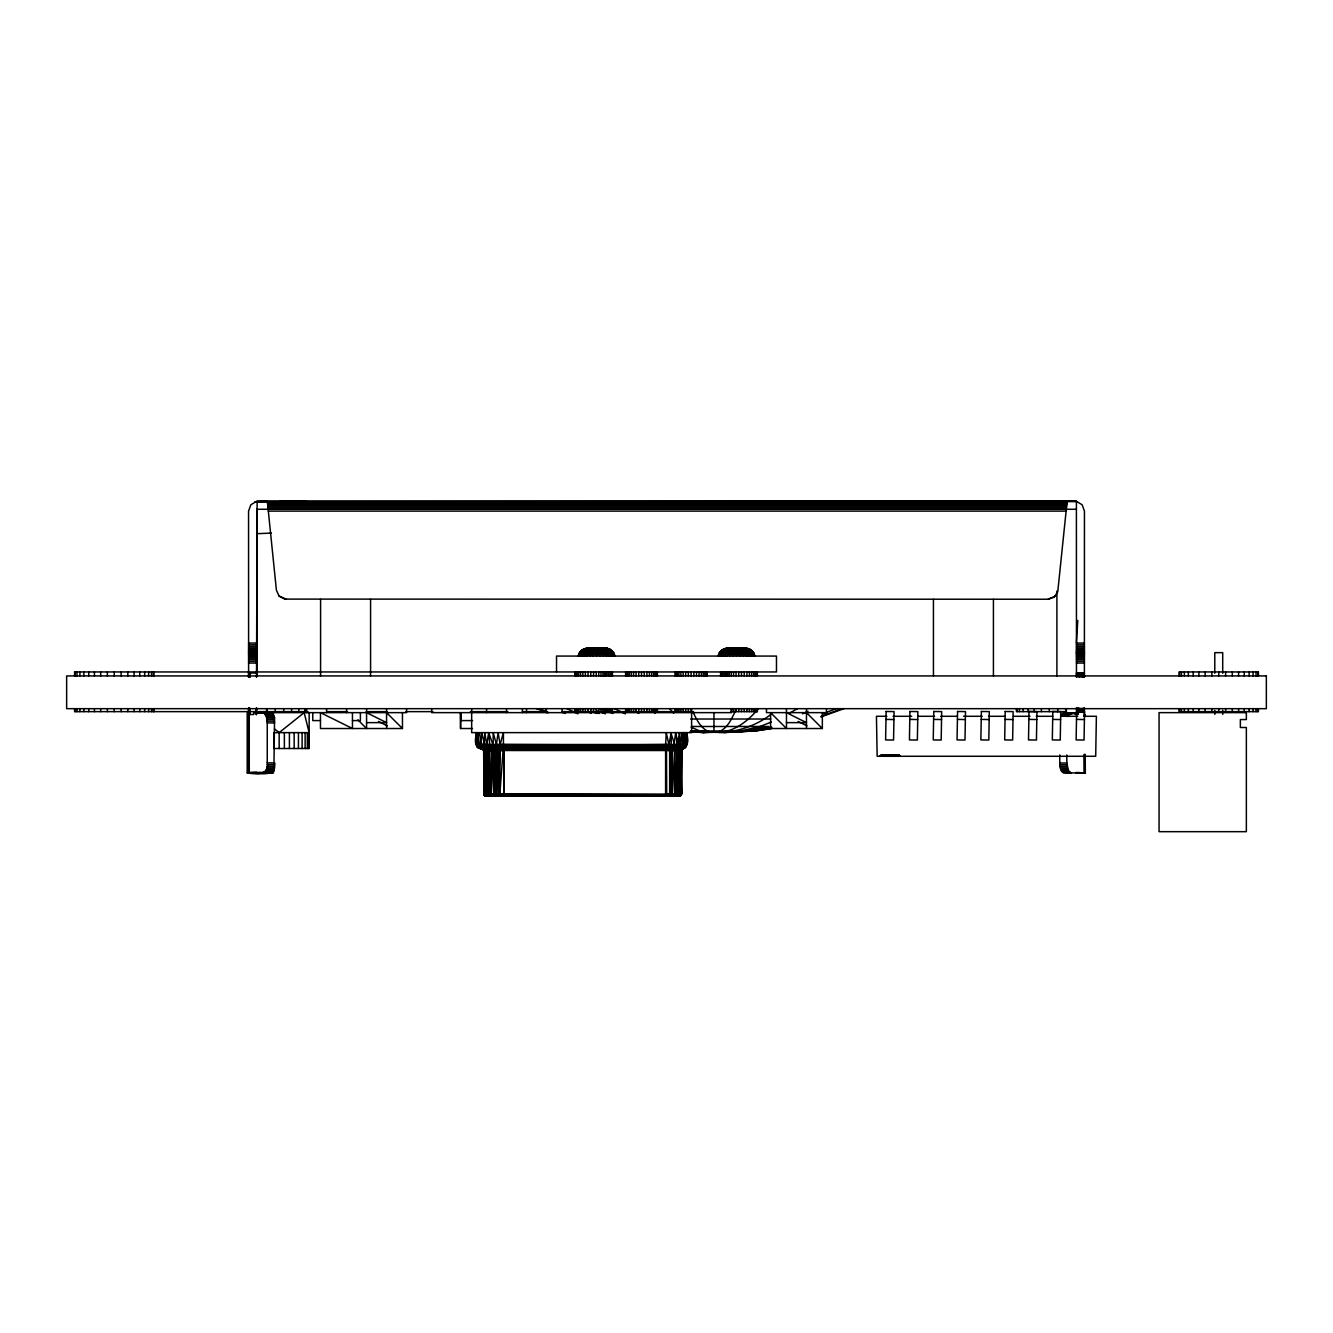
<?xml version="1.0" encoding="UTF-8"?>
<svg xmlns="http://www.w3.org/2000/svg" width="1333" height="1333" viewBox="0 0 1333 1333"><rect width="100%" height="100%" fill="white"/><g stroke="black" fill="none" stroke-linecap="round" stroke-linejoin="round"><path stroke-width="1.5" d="M248.604 708.673L248.555 772.89C258.152 772.823 276.697 778.289 274.565 762.893L267.25 762.893C269.383 775.373 255.853 774.373 247.205 772.89L247.205 712.905L248.604 712.905M685.829 742.598L686.062 732.633L686.478 745.214L681.496 750.512L681.496 794.118L679.497 796.118L485.745 796.118L483.862 794.801L483.762 750.512C482.796 746.697 491.36 748.646 491.61 750.512L493.76 794.118L495.076 796.118L486.145 794.118L486.112 750.512C485.895 747.813 480.98 748.096 484.312 750.512L484.546 777.506M476.514 732.633C473.715 746.163 476.281 746.33 484.112 750.512L484.546 794.118L490.594 796.118L488.378 794.118L488.378 750.512L491.26 749.229L485.345 748.979L483.879 750.512L483.746 794.118L485.912 796.118L483.929 794.118L483.879 750.512C483.163 746.747 477.481 749.846 476.647 745.88L476.514 732.633L477.347 745.214L480.413 748.513M670.532 750.512L666.217 749.879L678.647 749.896L685.762 746.93L686.528 732.633L686.062 744.597C683.529 752.429 672.382 744.797 669.666 750.512L669.649 794.118L668.366 796.118M671.265 748.513C677.781 746.213 670.932 736.699 671.215 732.633L671.215 744.514C674.298 749.363 661.968 748.763 666.983 748.463C671.215 747.73 685.612 749.063 684.146 744.564L682.496 732.633L679.48 747.496L666.483 748.796L666.217 749.879L681.063 749.096L685.362 747.413L686.478 745.214L683.129 744.547L682.496 732.633C681.213 736.549 685.179 748.746 677.414 748.513L685.362 747.413L681.38 750.512L681.23 794.801L678.63 796.118L681.38 794.801L680.963 750.512C687.062 744.78 669.083 744.331 666.183 745.147L476.481 745.214L485.229 747.58L498.275 748.513L672.532 748.08L680.013 747.48L685.779 744.58C686.078 747.463 682.146 747.646 680.496 750.512L680.58 794.118L679.613 795.851L677.631 796.118L681.496 794.118L681.296 749.896L686.012 746.397L686.212 744.597M484.745 795.851L666.55 795.118L673.132 796.118L674.715 794.118L674.781 750.512L675.431 748.896L677.98 748.413L665.6 749.513L503.774 749.896L499.575 748.979L491.61 750.512L482.346 748.513L490.077 750.512L489.294 748.779L484.795 748.629M665.067 748.513L677.364 744.514L679.663 745.197C679.73 749.912 672.665 746.463 672.382 750.512L672.332 794.118L677.947 796.118L679.847 794.118L679.897 750.512L682.829 748.163M488.378 794.118L489.394 750.512L498.992 748.513L499.892 750.512L499.758 794.118L503.774 795.401L681.38 794.801L680.496 795.851L679.497 796.118L680.796 794.118L680.963 750.512L677.914 748.513L683.229 747.43L686.395 745.214L686.528 732.633C690.777 748.563 683.362 747.88 672.382 750.512L670.966 794.118L676.681 796.118L678.497 794.118L679.897 750.512L682.329 748.896M681.046 794.118L681.596 749.613L666.483 748.796L668.683 746.33L671.215 732.633M681.53 748.529L679.313 748.896L678.564 750.512L678.497 794.118L680.363 795.851L679.263 796.118L681.363 794.118L681.596 749.613M476.947 746.513L666.067 746.43L674.065 744.514L675.681 732.633L677.364 744.514L684.629 747.413L681.879 749.346L680.113 748.529L682.663 746.963L682.496 744.547L677.697 746.48L668.933 744.514L666.2 732.633C665.834 753.412 662.168 746.63 679.28 748.413L496.792 748.513L497.842 750.512L486.378 748.513L488.095 750.512L481.763 748.513L484.712 750.512L493.26 748.629L665.6 748.629C679.547 748.646 691.377 752.578 686.062 732.633M248.555 673.048L256.786 673.032L257.102 675.931L257.102 501.325L1076.398 501.325L1082.163 504.79L1084.445 511.122L1084.395 677.197L1084.246 673.048M248.821 714.521L248.555 772.89L248.488 712.905L248.604 772.89L272.615 772.89L273.865 771.707L274.565 717.904L272.615 712.905L274.565 717.904M257.102 509.273L256.519 677.197L257.069 672.032L257.102 675.931L256.936 672.848M503.424 750.512L503.191 748.646L483.646 749.829L484.046 794.801L485.995 796.118L483.879 794.118L484.112 750.512M681.363 794.118L681.296 749.896L666.317 749.296L673.798 750.512C674.115 747.196 685.012 747.496 679.463 744.53L676.431 748.43L665.6 748.979M489.394 750.512L489.044 794.801L497.759 796.118L496.626 794.118L496.892 750.512C497.109 747.113 486.178 747.663 489.394 750.512L491.277 794.801L492.677 796.118L484.546 794.118L484.862 750.512L483.896 748.779L489.311 749.829M677.314 794.118L670.232 796.118L679.513 794.118L678.58 795.851L676.281 796.118L680.946 794.118L681.046 750.512L680.247 795.851M256.286 708.423L256.253 714.521L256.536 708.673M484.012 794.118L484.312 750.512L481.846 748.513L503.491 746.413L668.483 746.863C670.916 748.513 688.245 745.147 679.03 744.514L683.512 748.163L680.713 748.396L682.946 748.396M491.61 750.512L491.244 794.118L503.774 796.118L503.774 748.979L666.383 748.979C687.511 750.912 680.98 744.864 665.417 748.313L666.983 748.463M484.146 794.801L488.844 796.118L487.078 794.118L487.528 750.512L486.645 748.779M503.774 796.118L495.643 796.118L494.36 794.118L487.745 796.118L485.879 794.118L484.479 795.401L487.478 796.118L485.595 794.118L486.112 750.512L503.291 748.979L493.743 748.513L503.407 749.896L500.908 750.512L500.075 748.513M472.549 728.518L460.551 728.518L460.668 712.638M503.774 795.401L503.774 748.646L494.76 750.512L493.76 794.118L493.26 748.629M679.28 748.413L676.847 750.512L674.715 794.118L678.847 796.118L679.813 795.851L677.597 794.118L678.564 750.512L680.946 749.896M679.847 794.118L680.846 750.512L681.496 794.118L483.746 794.118M669.349 795.401L500.675 796.118L498.742 794.118L499.892 750.512M882.296 756.278L882.346 754.845L879.963 756.278L881.696 754.845L881.296 756.278L883.229 754.845L883.529 756.278L885.562 754.845L886.545 756.278L888.428 754.845L889.961 756.278L891.494 754.845L893.377 756.278L894.36 754.845L898.625 756.278L898.225 754.845L899.808 756.278L898.759 754.845L899.958 756.278L897.576 754.845L897.626 756.278L895.609 754.845L894.96 756.278L892.977 754.845L891.694 756.278L889.961 754.845L888.228 756.278L886.962 754.845L882.296 756.278L883.229 754.845M487.078 794.118L488.378 750.512M672.449 749.896L670.966 750.512L669.649 794.118L665.6 794.118M1078.43 711.939L1078.547 707.84M486.145 794.118L487.528 750.512M270.666 772.89L273.165 770.541L274.565 762.893M679.03 744.514L679.463 732.633L677.181 745.863L674.298 748.513L682.263 747.446L686.528 744.597M578.022 656.069L581.505 650.371L587.803 648.138L608.564 648.721L612.747 651.554L613.896 656.069M717.987 656.069L720.253 651.554L724.436 648.721L745.197 648.138L751.495 650.371L753.462 652.92L753.861 656.069M680.496 795.851L496.692 794.801L494.76 794.118L496.892 750.512L503.257 749.613C500.525 745.13 482.529 752.862 476.881 745.88L477.347 745.214M496.626 794.118L498.742 750.512L498.742 794.118M685.679 744.58L684.712 732.633L683.946 745.83L679.38 750.512C676.781 749.013 669.266 746.447 668.45 750.512M593.302 656.069C590.736 642.406 606.298 650.687 612.114 654.453L612.53 656.069C603.516 648.804 584.704 643.123 578.305 656.069M666.2 794.118L665.75 796.051L498.375 796.118L497.292 794.118L489.194 796.118L487.445 794.118L485.195 795.401L485.745 796.118M733.267 656.069C730.701 642.406 746.263 650.687 752.079 654.453L752.495 656.069C743.481 648.804 724.669 643.123 718.27 656.069M478.38 744.514L479.08 732.633C474.348 755.528 490.127 747.213 503.424 745.214L503.424 732.633L500.125 744.514L501.575 748.513L487.778 747.58L478.447 745.214L477.397 744.514L477.381 732.633C478.78 736.866 475.281 749.213 483.529 748.513M1077.78 620.378L1076.398 643.056L1084.445 643.056M680.946 794.118L680.496 750.512C677.014 746.58 668.066 750.012 666.05 746.513C666.083 740.665 677.631 751.245 678.114 744.514L476.414 744.514M477.347 747.08L665.983 746.863C677.947 752.212 678.114 742.731 675.681 732.633M674.715 794.118L677.597 750.512L678.647 749.896M679.163 748.529L683.229 747.43L684.379 744.564L683.129 744.547L685.679 746.93L684.712 732.633M678.514 748.213L684.362 748.146L685.779 744.58M682.796 748.546L674.781 750.512L672.249 794.801L670.882 796.118L665.6 796.118L666.7 794.118L666.5 749.829L667.3 748.513L670.549 748.613M590.186 656.069L591.385 650.371L593.535 648.138M730.151 656.069L731.35 650.371L733.5 648.138M1076.464 677.197L1076.398 501.325L257.102 501.791M1067.133 501.325L1057.752 591.852L1054.17 597.167L1048.105 599.233L284.729 599.1L279.064 596.084L276.414 590.252L267.333 501.325M671.265 750.512C671.332 746.68 676.847 750.046 677.697 746.48M579.139 656.069L579.538 652.92L581.738 650.371L589.852 648.138L586.087 651.554L584.637 656.069L581.588 652.92L581.738 650.371L587.936 648.138L583.121 649.421L579.272 652.92L613.763 652.92L615.013 656.069M719.104 656.069L719.503 652.92L721.703 650.371L729.817 648.138L726.052 651.554L724.602 656.069L721.553 652.92L721.703 650.371L727.901 648.138L723.086 649.421L719.237 652.92L753.728 652.92L754.978 656.069M266.6 708.673L266.6 711.639L266.95 708.673M671.632 794.118L670.932 795.851L667.633 796.118L676.248 794.118L674.581 796.118L677.181 795.851L678.064 794.118M503.991 748.513L503.541 746.93L485.679 747.98L481.563 732.633L479.897 744.514L503.991 748.513L487.411 747.08L479.13 744.514L477.164 746.513C483.029 751.729 474.615 744.564 484.096 744.514L484.795 732.633L486.912 745.88L489.628 748.513L503.607 747.463L676.997 747.546L684.379 744.564M498.275 748.513L496.426 744.514L498.125 732.633L500.125 744.514L503.424 745.147L503.541 746.93L489.694 744.514L488.694 732.633L494.06 747.98L503.757 748.18L481.58 744.514C471.732 748.546 485.812 746.413 486.262 750.512M888.228 756.278L888.428 754.845M605.232 648.138L608.564 648.721L612.514 651.554L610.681 656.069C604.082 652.354 587.853 641.406 587.27 656.069L583.304 652.92L582.404 650.371L587.803 648.138M745.197 648.138L748.529 648.721L752.479 651.554L750.646 656.069C744.047 652.354 727.818 641.406 727.235 656.069L723.269 652.92L722.369 650.371L727.768 648.138M486.745 744.514L488.694 732.633M677.88 750.512L682.379 745.197L665.734 747.746L478.414 747.98M679.03 747.896C682.429 749.679 682.113 744.897 684.329 745.197L686.095 746.397M266.6 711.639L267.283 708.673M587.936 648.138L584.654 648.721L580.521 651.554L582.354 656.069L585.02 650.371L588.969 648.138L581.738 650.371L579.538 652.92M727.901 648.138L724.619 648.721L720.486 651.554L722.319 656.069L724.985 650.371L728.934 648.138L721.703 650.371L719.503 652.92M684.545 746.413L685.729 745.214M605.099 648.138L611.297 650.371L611.447 652.92L608.398 656.069C600.233 651.57 585.804 642.373 579.605 654.453C589.203 646.422 603.832 646.422 613.43 654.453L609.914 649.421L605.099 648.138L610.114 649.421L613.763 652.92C607.048 643.606 595.218 650.537 587.52 654.453L583.521 650.371L588.336 648.138L583.521 650.371L580.505 656.069C589.519 648.804 608.331 643.123 614.73 656.069M753.462 652.92L749.879 649.421L745.064 648.138L750.079 649.421L753.728 652.92C746.263 644.339 735.416 650.087 727.485 654.453L723.486 650.371L728.301 648.138L723.486 650.371L720.47 656.069C729.484 648.804 748.296 643.123 754.695 656.069M886.545 756.278L886.962 754.845M272.615 772.89L274.565 767.891M884.962 756.278L885.562 754.845M1060.718 716.554L1063.934 712.738L1078.364 713.988M1067.783 716.554L1070.999 712.738L1078.08 713.971M1016.796 501.391L1040.207 501.408C1034.058 501.958 1044.839 500.925 1038.174 501.875L1041.723 501.325L1015.846 501.325M735.683 710.406C731.434 719.17 726.668 730.767 715.838 732.484M613.497 652.92C608.964 646.155 601.899 648.954 596.518 652.92L588.553 648.288L586.087 648.721L593.385 654.453M883.529 756.278L884.312 754.845M682.513 747.846L684.745 746.413L666.133 745.714M881.296 756.278L882.346 754.845M668.25 795.851C662.301 795.818 669.399 797.201 668.866 794.118L666.15 794.801L666.183 750.512L669.916 749.346M880.563 756.278L881.696 754.845M1084.395 715.771L1085.345 715.471L1084.246 715.088M880.113 756.278L881.296 754.845M1061.784 715.288L1063.934 712.738L1071.799 714.088M666.7 794.118L666.55 795.118L675.081 796.118L676.681 794.801L677.597 750.512L677.597 794.118M680.563 745.197L682.479 744.547M487.411 749.829L484.862 750.512L485.595 794.118M758.41 708.673C748.113 720.92 734.366 732.05 717.654 732.484M256.852 665.9L256.852 653.403M578.789 654.453L585.02 650.371L595.001 648.138M718.754 654.453C726.052 642.873 739.682 651.054 748.363 656.069L751.412 652.92L751.262 650.371L745.064 648.138M477.397 744.514L476.647 745.88L478.214 747.08L489.628 748.513M279.164 748.513L279.164 732.633L304.157 712.638L309.156 732.633L273.948 732.633L273.948 748.513L309.156 748.513L309.156 712.638M1064.684 712.738L1061.218 715.338L1068.3 715.338L1071.749 712.738L1077.014 713.772M605.515 654.453L609.514 650.371L608.381 648.721L604.699 648.138L610.631 650.371L609.731 652.92L605.765 656.069C605.182 641.406 588.953 652.354 582.354 656.069M750.646 656.069C751.879 649.738 735.699 644.705 750.596 650.371L749.696 652.92L745.73 656.069L745.48 654.453L749.479 650.371L748.346 648.721L744.664 648.138L749.879 649.421L753.395 654.453C743.797 646.422 729.168 646.422 719.57 654.453L724.985 650.371L734.966 648.138M770.957 714.421C756.178 725.635 737.899 731.967 719.37 732.484M676.997 747.546L503.624 747.58L488.728 744.514L479.247 747.98L493.177 744.514L503.491 746.513L503.791 748.263L501.325 748.446M488.578 794.118L485.695 795.851L491.494 794.118L493.177 796.118L503.424 794.118M748.363 656.069L746.13 650.371L743.164 648.288L730.317 654.453L724.985 650.371L725.152 648.721L728.301 648.138M580.921 654.453C590.552 647.405 605.165 645.455 614.246 654.453M720.886 654.453C730.517 647.405 745.13 645.455 754.211 654.453M722.319 656.069C730.334 651.404 746.48 641.889 752.079 654.453M602.849 656.069L602.416 652.92L606.932 649.421L604.699 648.138M742.814 656.069L742.381 652.92L746.897 649.421L744.664 648.138M264.567 772.39L248.604 772.357M672.132 748.313L678.13 747.913M671.332 749.896L676.014 750.512L676.931 748.729L679.547 747.896M297.975 501.391L306.023 501.325L280.33 501.325L304.507 501.408L282.313 501.575L298.292 501.325M584.637 656.069L587.52 654.453M724.602 656.069L727.485 654.453M789.086 713.372L797.501 708.673M476.647 745.88L666.117 745.88L676.564 747.946L684.329 745.197M669.016 748.513L674.265 748.313L678.064 745.197L675.664 744.514L665.983 746.863M503.774 748.979L665.6 749.513L678.297 748.546M592.169 648.138L589.836 648.288L599.517 652.92C606.132 647.871 606.682 645.555 612.114 654.453M732.134 648.138L729.801 648.288L739.482 652.92L745.714 648.721L743.164 648.288M1076.398 501.475L256.603 501.325L250.837 504.79L248.555 511.122L248.604 677.197L248.904 673.048M610.681 656.069L608.948 651.554L605.749 648.721L603.199 648.288L590.352 654.453L585.02 650.371L585.187 648.721L588.336 648.138M678.597 746.463L681.513 747.863L685.029 746.947L680.613 744.53L679.463 732.633M802.499 713.838L808.015 711.255M668.933 744.514L503.457 745.897L666.067 746.43L676.014 746.33L681.146 744.53M1048.105 599.233L1055.386 596.084M489.411 794.118L491.027 796.118L499.059 794.118M680.713 748.396L680.297 748.18M670.516 794.118L666.05 795.401L503.307 795.584M771.39 722.003L759.96 726.485L740.531 730.984L720.92 732.484M676.298 745.214L679.663 745.197M822.578 713.838L836.074 708.673M821.178 716.254L841.939 708.673M820.911 716.954L843.922 708.673M1040.69 501.408L1036.008 501.875L1041.723 501.325M680.713 749.613L681.296 749.896M684.279 748.146L682.879 748.613M668.899 745.147L674.031 745.147M305.157 501.408L303.524 501.991L306.023 501.325M667.416 748.629L665.6 748.629L665.6 795.751L669.016 795.851L665.6 795.301M669.283 748.613L666.483 748.796M281.096 501.391L280.163 501.325L283.229 501.991L280.163 501.325M683.696 748.396L682.579 748.613M496.642 749.229L502.908 748.546M482.179 748.513L500.142 745.214L503.424 745.214L503.491 746.413L500.208 745.88L503.424 744.514L666.183 745.147L677.381 747.047M254.953 501.808L267.35 501.458M492.977 745.214L480.513 748.446L498.142 744.514L503.424 744.514M486.428 750.162L487.995 749.829M670.949 748.513L665.45 748.263L683.946 746.413M681.663 748.396L683.013 748.163M771.907 727.168L749.763 730.984L723.336 732.484M771.074 728.085L752.812 730.984L724.136 732.484M822.344 712.638L822.344 728.518L770.591 728.518L754.678 730.984L724.619 732.484M703.124 732.484L755.311 730.984L771.424 728.584M499.059 750.512L490.977 748.513L494.376 748.779L495.01 750.512L482.763 748.779M679.313 748.896L682.346 748.529M589.852 648.138L588.553 648.288L590.919 648.138M729.817 648.138L726.068 649.421L733.35 654.453M496.826 749.829L503.074 750.512L499.808 794.801M680.097 748.546L681.43 748.396L676.947 746.497L673.532 746.863M588.969 648.138L587.286 648.721L593.518 652.92M728.934 648.138L727.251 648.721L733.483 652.92M666.65 749.229L670.199 748.896L667.1 748.979M665.584 748.063L492.26 748.513L483.512 747.98L476.881 745.88M665.8 747.563L668.25 747.346M665.634 747.963L667.983 747.746M671.532 749.346L677.314 750.512M665.45 748.263L675.098 748.546L478.63 747.98L484.829 744.514L503.707 747.98L477.847 747.58M690.844 731.434L694.693 731.134L690.644 731.434M668.683 746.33L666.05 746.513L676.064 748.246M690.377 731.484L696.226 731.101M722.253 732.484L745.63 730.984L768.791 726.485L691.477 726.485M677.914 748.513L679.747 748.413M730.884 648.138L728.518 648.288L736.482 652.92L744.447 648.288L743.148 648.138M692.144 731.567L700.275 731.101M701.608 731.101L691.477 731.684L703.774 731.184M691.011 731.734L701.841 731.2M691.194 731.784L703.357 731.184M1085.195 715.338L1084.929 715.671M666.117 745.88L668.816 745.747M500.208 745.88L503.441 745.747M665.967 746.947L668.483 746.863M678.58 747.513L672.898 747.746M678.964 747.013L673.232 747.346M677.914 747.53L681.28 747.463M678.297 747.03L681.68 746.98M679.48 747.496L682.263 747.446M273.282 772.59L248.604 773.023L256.902 772.89M1085.195 773.007L1075.964 773.007L1084.829 773.007L1084.929 754.578M679.863 747.013L682.663 746.963M675.348 748.263L677.631 748.23M248.604 773.023L257.336 772.89M681.979 747.446L683.229 747.43M680.813 747.863L681.796 747.863M676.964 748.23L679.047 748.196M682.379 746.963L683.629 746.963M682.979 747.446L684.012 747.43M683.379 746.963L684.412 746.947M684.895 747.813L683.829 747.43M678.83 745.847L682.229 745.83M680.946 745.83L673.748 746.33M678.497 748.413L681.43 748.396M681.763 745.83L683.212 745.83M503.791 748.263L500.841 747.98M673.915 745.747L677.914 745.863M682.929 745.83L684.179 745.83M500.641 747.58L503.624 747.58L500.458 747.08M267.45 502.574L1067 502.574M267.55 503.591L1066.9 503.591M267.683 504.807L1066.767 504.807M267.833 506.223L1066.633 506.223M267.983 507.773L1066.467 507.773M1076.398 509.273L256.852 509.273L256.852 533.7L271.432 533.083M268.333 511.106L1066.133 511.106M248.555 643.056L256.603 643.056L256.852 646.688M248.555 644.789L256.603 644.789M1076.398 644.789L1084.445 644.789M248.555 646.472L256.603 646.472M1076.398 646.472L1084.445 646.472M248.555 648.055L256.603 648.055M1076.398 648.055L1084.445 648.055M586.103 648.288L606.932 648.288M726.068 648.288L746.897 648.288M584.471 648.721L608.564 648.721M724.436 648.721L748.529 648.721M248.555 649.471L256.603 649.471M582.921 649.421L610.114 649.421M722.886 649.421L750.079 649.421M1076.398 649.471L1084.445 649.471M581.505 650.371L611.53 650.371M721.47 650.371L751.495 650.371M248.555 650.704L256.603 650.704M1076.398 650.704L1084.445 650.704M580.288 651.554L612.747 651.554M720.253 651.554L752.712 651.554M248.555 651.704L256.603 651.704M1076.398 651.704L1084.445 651.704M248.555 652.454L256.603 652.454M1076.398 652.454L1084.445 652.454M256.603 652.903L248.555 652.903L256.852 653.053M248.555 653.653L256.603 653.653M1076.398 653.653L1084.445 653.653M248.555 654.386L256.603 654.386M578.522 654.453L614.513 654.453M718.487 654.453L754.478 654.453M1076.398 654.386L1084.445 654.386M248.555 655.386L256.603 655.386M1076.398 655.386L1084.445 655.386M248.555 656.619L256.603 656.619M1076.398 656.619L1084.445 656.619M248.555 658.052L256.603 658.052M1076.398 658.052L1084.445 658.052M248.555 659.618L256.603 659.618M1076.398 659.618L1084.445 659.618M248.555 661.318L256.603 661.318M1076.398 661.318L1084.445 661.318M248.555 663.051L256.603 663.051M1076.398 663.051L1084.445 663.051M1084.445 673.048L1076.398 673.048L1076.647 677.131M307.99 711.639L74.581 711.639L74.581 708.673M326.718 711.639L347.53 711.639M366.275 711.639L387.087 711.639M405.832 711.639L432.892 711.639M470.349 711.639L507.823 711.639M522.403 711.639L547.38 711.639M561.959 711.639L693.51 711.639M730.817 711.639L757.361 711.639L757.361 708.673M1066.4 708.673L1066.4 711.639L1016.413 711.639L1016.413 708.673M256.253 712.638L406.565 712.638L406.565 708.673M272.948 712.972L253.703 712.905L253.703 714.521L248.604 714.521L248.604 707.806M263.351 712.905L273.282 713.205M1063.184 713.005L1070.266 713.005M264.684 713.505L271.999 713.505L274.565 722.903L267.25 722.903L266.35 716.471L264.034 713.055M265.3 712.905L273.582 713.572M1062.484 713.538L1069.549 713.538M265.3 714.238L272.615 714.238M1061.818 714.321L1068.883 714.321M265.867 715.238L273.165 715.238M886.828 716.288L876.447 716.288L877.147 756.278L1095.693 756.278L1096.392 716.288L1083.946 716.288M893.043 716.288L911.722 716.288M917.954 716.288L934.55 716.288M940.765 716.288L957.377 716.288M963.592 716.288L982.271 716.288M988.503 716.288L1005.099 716.288M1013.397 716.288L1029.992 716.288M1036.224 716.288L1052.82 716.288M1061.118 716.288L1077.714 716.288M266.35 716.471L273.648 716.471M266.733 717.904L274.048 717.904M690.694 719.02L770.757 719.02M267.017 719.47L274.331 719.47M320.47 720.586L312.772 720.586L312.772 712.638M352.462 720.586L360.393 720.586L360.393 712.638M472.582 720.586L460.668 720.586L460.551 712.638L460.551 728.518M267.2 721.153L274.498 721.153M366.575 722.636L386.57 722.636L366.575 712.638M786.47 722.636L806.465 722.636L786.47 712.638M402.449 712.638L402.449 728.518L320.47 728.518L320.47 712.638L352.462 728.518L352.462 712.638M755.311 730.984L693.277 730.984L708.539 732.484M683.946 745.83L684.979 745.83M685.579 745.83L684.096 745.197L684.929 745.214M483.762 750.512L681.496 750.512M1059.752 754.945L1059.752 763.009L1066.817 763.009L1068.449 770.674L1071.365 773.007M267.2 764.625L274.498 764.625M1059.752 763.009L1059.818 764.742L1066.9 764.742M267.017 766.308L274.331 766.308M1059.818 764.742L1060.018 766.425L1067.1 766.425M266.733 767.891L274.048 767.891M1060.018 766.425L1060.368 768.008L1067.433 768.008M266.35 769.308L273.648 769.308M1060.368 768.008L1060.818 769.441L1067.883 769.441M265.867 770.541L273.165 770.541M1060.818 769.441L1061.368 770.674L1068.449 770.674M265.3 771.54L272.615 771.54M1061.368 770.674L1062.018 771.674L1069.099 771.674M264.684 772.274L271.999 772.274M1062.018 771.674L1069.816 772.407M247.205 772.89L272.948 772.807M1062.734 772.407L1070.582 772.857M483.862 794.801L665.6 794.751L503.774 794.118L499.975 795.401L484.212 795.401M681.03 795.401L591.952 795.135M665.867 747.33L500.325 746.513M681.896 745.197L683.412 744.547L681.946 744.547M503.774 749.896L669.733 749.896M1076.497 719.403L1084.429 719.553M1052.67 719.403L1060.618 719.553M1028.859 719.403L1036.791 719.553M1005.049 719.403L1012.98 719.553M981.238 719.403L989.169 719.553M957.427 719.403L965.359 719.553M933.6 719.403L941.548 719.553M909.789 719.403L917.721 719.553M885.978 719.403L893.91 719.553M495.16 748.513L483.029 747.58L476.564 744.514M256.536 772.357L248.821 772.89L248.904 708.306M256.536 773.023L249.271 772.89L249.271 708.306M487.278 748.513C478.63 749.779 482.029 736.949 481.563 732.633M498.992 748.513L502.608 748.613M1018.179 501.408L1016.546 501.325L1021.728 501.991L1017.412 501.325L1020.545 501.991L1018.912 501.625M497.842 795.851L501.325 796.118M479.913 748.446L481.196 748.513M690.911 731.884L703.291 732.484M691.477 731.85L703.774 732.484M666.667 794.651L669.566 794.801M690.344 731.684L704.574 732.484M600.866 648.138L605.265 649.421L608.398 656.069M744.031 648.138L748.263 649.421L742.648 654.453L739.482 652.92L737.999 648.138M604.066 648.138L608.298 649.421L602.683 654.453L599.517 652.92L598.034 648.138M692.01 731.617L705.657 732.484M691.294 731.284L706.99 732.484M497.542 795.401L665.9 795.851L674.098 794.118L672.548 796.118L680.58 794.118L680.48 789.969M500.675 796.118L488.944 794.118M1085.345 715.471L1084.395 715.388L1085.245 715.571M671.832 748.896L674.248 749.096M488.511 748.513L491.677 748.779L492.394 750.512M480.613 748.513L479.047 748.28M676.114 748.546L674.365 748.28M497.359 794.801L503.441 794.818L500.458 794.118L501.041 796.001M487.245 748.779L483.279 748.513L485.179 750.512M604.482 648.288L602.116 648.138M672.532 748.08L674.265 748.313M492.26 748.513L490.611 747.58L489.694 744.514M710.256 732.484L699.808 730.984L691.194 727.235M490.877 748.779L493.81 749.229M740.831 648.138L743.281 649.421L745.48 654.453M665.734 747.746L667.666 748.08M1063.501 772.857L1085.345 773.007L1085.195 754.478M484.412 749.229L485.762 749.513M669.666 750.512L665.6 749.513M1023.594 501.325L1023.944 501.408M287.895 501.325L288.245 501.408M678.914 749.346L680.113 749.613M270.666 712.905L271.999 713.505M680.946 748.729L681.963 749.096M739.465 648.138L742.381 652.92M599.5 648.138L602.416 652.92M1071.749 712.738L1075.048 713.638M712.072 732.484C701.941 730.934 697.026 720.437 693.043 712.122M591.652 711.439L597.401 713.505M536.533 708.673L548.03 712.805M593.518 711.439L599.184 713.505M538.499 708.673L547.946 712.122M597.617 710.889L605.332 713.838M607.148 711.056L612.897 713.455M561.61 711.855L565.442 713.455M279.064 596.084L286.345 599.233M614.396 708.673L625.41 713.838M566.942 708.673L577.955 713.838M798.117 721.47L807.015 725.868M378.472 721.47L387.353 725.868M635.458 711.489L638.807 713.372M588.003 711.489L591.352 713.372M652.17 710.972L655.353 713.272M274.465 728.884L279.164 732.633M806.465 712.638L822.344 728.518M386.57 712.638L402.449 728.518M357.911 719.853L366.575 728.518L366.575 708.673M669.499 708.673L673.715 713.105M898.625 754.845L899.808 756.278M898.225 754.845L899.358 756.278M897.576 754.845L898.625 756.278M896.692 754.845L897.626 756.278M895.609 754.845L896.393 756.278M894.36 754.845L894.96 756.278M1065.367 708.673L1066.4 711.639M892.977 754.845L893.377 756.278M496.426 744.514L493.177 732.633L493.177 744.514M891.494 754.845L891.694 756.278M739.482 652.92L739.698 656.069M599.517 652.92L599.733 656.069M1078.08 707.84L1078.264 711.939L1078.314 707.84M257.019 671.765L257.102 675.931L257.052 672.099M1078.08 673.048L1078.114 677.131M494.76 750.512L494.76 794.118M248.604 673.048L248.604 675.931M1258.419 675.931L1258.419 671.949L1179.055 671.949L1179.055 675.931M1258.419 708.673L1258.419 711.639L1179.055 711.639L1179.055 708.673M1257.819 671.949L1257.819 675.931M1257.819 708.673L1257.819 711.639M1256.036 671.949L1256.036 675.931M1256.036 708.673L1256.036 711.639M1253.103 671.949L1253.103 675.931M1253.103 708.673L1253.103 711.639M1249.138 671.949L1249.138 675.931M1249.138 708.673L1249.138 711.639M1244.256 671.949L1244.256 675.931M1244.256 708.673L1244.256 711.639M1238.59 671.949L1238.59 675.931M1238.59 708.673L1238.59 711.639M1232.309 671.949L1232.309 675.931M1232.309 708.673L1232.309 711.639M1225.627 671.949L1225.627 675.931M1225.627 708.673L1225.627 711.639M1222.711 673.248L1222.711 652.653L1214.78 652.653L1214.78 673.248M1222.711 710.289L1222.711 714.405M1218.745 671.949L1218.745 675.931M1218.745 708.673L1218.745 711.639M1214.78 710.289L1214.78 714.405M1211.847 671.949L1211.847 675.931M1211.847 708.673L1211.847 711.639M1205.165 671.949L1205.165 675.931M1205.165 708.673L1205.165 711.639M1198.9 671.949L1198.9 675.931M1198.9 708.673L1198.9 711.639M1193.235 671.949L1193.235 675.931M1193.235 708.673L1193.235 711.639M1188.353 671.949L1188.353 675.931M1188.353 708.673L1188.353 711.639M1184.37 671.949L1184.37 675.931M1184.37 708.673L1184.37 711.639M1181.455 671.949L1181.455 675.931M1181.455 708.673L1181.455 711.639M1179.672 671.949L1179.672 675.931M1179.672 708.673L1179.672 711.639M1084.829 754.428L1084.829 773.007L1076.464 772.424M1084.395 707.806L1084.395 715.988M1084.395 754.611L1084.395 773.023L1084.246 754.395M1084.246 708.306L1084.246 712.455M1083.812 673.048L1083.812 677.197M1083.812 708.306L1083.812 712.455M1083.112 673.048L1083.112 677.197M1083.112 708.306L1083.112 712.455M1082.163 673.048L1082.163 677.197M1082.163 708.306L1082.163 712.455M1080.98 673.048L1080.98 677.197M1080.98 708.306L1080.98 712.455M1079.613 708.306L1079.613 712.455M1076.464 707.74L1076.464 714.521M1066.817 754.945L1066.817 763.009M1057.719 708.673L1057.719 711.639M1056.902 591.052L1056.902 675.931M1049.304 708.673L1049.304 711.639M1041.406 708.673L1041.406 711.639M1034.275 708.673L1034.275 711.639M1028.11 708.673L1028.11 711.639M1023.111 708.673L1023.111 711.639M1019.428 708.673L1019.428 711.639M1017.179 708.673L1017.179 711.639M993.418 599.317L993.418 675.931M933.433 599.317L933.433 675.931M889.961 754.845L889.961 756.278M826.46 708.673L826.46 712.638L766.475 712.638L766.475 708.673M806.465 708.673L806.465 728.518M786.47 708.673L786.47 728.518L770.591 712.638L770.591 728.518M757.361 671.949L757.361 675.931M757.111 671.949L757.111 675.931M757.111 708.673L757.111 711.639M756.394 671.949L756.394 675.931M756.394 708.673L756.394 711.639M755.228 671.949L755.228 675.931M755.228 708.673L755.228 711.639M753.645 671.949L753.645 675.931M753.645 708.673L753.645 711.639M751.679 671.949L751.679 675.931M751.679 708.673L751.679 711.639M749.413 671.949L749.413 675.931M749.413 708.673L749.413 711.639M746.913 671.949L746.913 675.931M746.913 708.673L746.913 711.639M744.231 671.949L744.231 675.931M744.231 708.673L744.231 711.639M741.481 671.949L741.481 675.931M741.481 708.673L741.481 711.639M738.732 671.949L738.732 675.931M738.732 708.673L738.732 711.639M736.482 648.138L736.482 656.069M736.049 671.949L736.049 675.931M736.049 708.673L736.049 711.639M733.55 671.949L733.55 675.931M733.55 708.673L733.55 711.639M731.6 708.673L731.6 712.638L431.675 712.638L431.675 708.673M731.284 671.949L731.284 675.931M731.284 708.673L731.284 711.639M729.318 671.949L729.318 675.931M727.735 671.949L727.735 675.931M726.568 671.949L726.568 675.931M725.852 671.949L725.852 675.931M725.602 671.949L725.602 675.931M724.319 671.949L724.319 675.931M722.736 671.949L722.736 675.931M721.57 671.949L721.57 675.931M720.853 671.949L720.853 675.931M720.603 671.949L720.603 675.931M713.955 712.805L713.955 732.484M706.973 671.949L706.973 675.931M706.74 671.949L706.74 675.931M706.023 671.949L706.023 675.931M704.857 671.949L704.857 675.931M703.257 671.949L703.257 675.931M701.308 671.949L701.308 675.931M699.042 671.949L699.042 675.931M696.526 671.949L696.526 675.931M693.86 671.949L693.86 675.931M691.61 708.673L691.61 732.633L471.665 732.633L471.665 708.673M691.094 671.949L691.094 675.931M691.094 708.673L691.094 711.639M688.345 671.949L688.345 675.931M688.345 708.673L688.345 711.639M685.679 671.949L685.679 675.931M685.679 708.673L685.679 711.639M683.163 671.949L683.163 675.931M683.163 708.673L683.163 711.639M680.896 671.949L680.896 675.931M680.896 708.673L680.896 711.639M678.947 671.949L678.947 675.931M678.947 708.673L678.947 711.639M677.347 671.949L677.347 675.931M677.347 708.673L677.347 711.639M676.181 671.949L676.181 675.931M676.181 708.673L676.181 711.639M675.464 671.949L675.464 675.931M675.464 708.673L675.464 711.639M675.231 671.949L675.231 675.931M675.231 708.673L675.231 711.639M670.966 750.512L670.966 794.118M657.386 671.949L657.386 675.931M657.386 708.673L657.386 711.639M657.136 671.949L657.136 675.931M657.136 708.673L657.136 711.639M656.419 671.949L656.419 675.931M656.419 708.673L656.419 711.639M655.253 671.949L655.253 675.931M655.253 708.673L655.253 711.639M653.67 671.949L653.67 675.931M653.67 708.673L653.67 711.639M651.704 671.949L651.704 675.931M651.704 708.673L651.704 711.639M649.438 671.949L649.438 675.931M649.438 708.673L649.438 711.639M646.938 671.949L646.938 675.931M646.938 708.673L646.938 711.639M644.256 671.949L644.256 675.931M644.256 708.673L644.256 711.639M641.506 671.949L641.506 675.931M641.506 708.673L641.506 711.639M638.757 671.949L638.757 675.931M638.757 708.673L638.757 711.639M636.074 671.949L636.074 675.931M636.074 708.673L636.074 711.639M633.575 671.949L633.575 675.931M633.575 708.673L633.575 711.639M631.309 671.949L631.309 675.931M631.309 708.673L631.309 711.639M629.343 671.949L629.343 675.931M629.343 708.673L629.343 711.639M627.76 671.949L627.76 675.931M627.76 708.673L627.76 711.639M626.593 671.949L626.593 675.931M626.593 708.673L626.593 711.639M625.877 671.949L625.877 675.931M625.877 708.673L625.877 711.639M625.627 671.949L625.627 675.931M625.627 708.673L625.627 711.639M612.397 671.949L612.397 675.931M612.397 708.673L612.397 711.639M612.147 671.949L612.147 675.931M612.147 708.673L612.147 711.639M611.43 671.949L611.43 675.931M610.264 671.949L610.264 675.931M610.264 708.673L610.264 711.639M608.681 671.949L608.681 675.931M608.681 708.673L608.681 711.639M606.715 671.949L606.715 675.931L606.432 671.949M606.715 708.673L606.715 711.639M606.432 708.673L606.432 711.639M605.715 671.949L605.715 675.931M605.715 708.673L605.715 711.639M604.549 671.949L604.549 675.931M604.549 708.673L604.549 711.639M602.966 671.949L602.966 675.931M602.966 708.673L602.966 711.639M601 671.949L601 675.931M601 708.673L601 711.639M598.734 671.949L598.734 675.931M598.734 708.673L598.734 711.639M596.518 648.138L596.518 656.069M596.234 671.949L596.234 675.931M596.234 708.673L596.234 711.639M593.552 671.949L593.552 675.931M593.552 708.673L593.552 711.639M590.802 671.949L590.802 675.931M590.802 708.673L590.802 711.639M588.053 671.949L588.053 675.931M588.053 708.673L588.053 711.639M585.37 671.949L585.37 675.931M585.37 708.673L585.37 711.639M582.871 671.949L582.871 675.931M582.871 708.673L582.871 711.639M580.605 671.949L580.605 675.931M580.605 708.673L580.605 711.639M578.639 671.949L578.639 675.931M578.639 708.673L578.639 711.639L577.789 708.673L577.056 711.639L577.056 708.673M577.056 671.949L577.056 675.931M575.889 671.949L575.889 675.931M575.889 708.673L575.889 711.639M575.173 671.949L575.173 675.931M575.173 708.673L575.173 711.639M574.923 671.949L574.923 675.931M574.923 708.673L574.923 711.639M562.109 708.673L562.109 712.638M556.528 671.949L556.528 656.069L776.472 656.069L776.472 671.949L74.581 671.949L74.581 675.931M526.535 708.673L526.535 712.638M522.419 708.673L522.419 712.638M506.54 708.673L506.54 712.638M486.545 708.673L486.545 712.638M386.57 708.673L386.57 728.518M370.574 599.317L370.574 675.931M346.58 708.673L346.58 712.638M326.585 708.673L326.585 712.638M320.587 599.317L320.587 675.931M308.689 732.633L308.689 748.513M307.34 732.633L307.34 748.513M306.59 708.673L306.59 712.638M305.124 732.633L305.124 748.513M304.89 708.673L304.89 711.639M302.124 732.633L302.124 748.513M298.725 708.673L298.725 711.639M298.442 732.633L298.442 748.513M294.16 732.633L294.16 748.513M291.594 708.673L291.594 711.639M289.411 732.633L289.411 748.513M284.362 732.633L284.362 748.513M283.696 708.673L283.696 711.639M275.281 708.673L275.281 711.639M267.25 722.903L267.25 762.893M256.536 707.806L256.536 714.721M249.888 673.048L249.888 677.197M249.888 708.306L249.888 714.521M249.771 673.048L249.771 677.197M249.771 708.306L249.771 714.521M249.188 673.048L249.271 677.197M153.945 671.949L153.945 675.931M153.945 708.673L153.945 711.639M153.328 671.949L153.328 675.931M153.328 708.673L153.328 711.639M151.545 671.949L151.545 675.931M151.545 708.673L151.545 711.639M148.63 671.949L148.63 675.931M148.63 708.673L148.63 711.639M144.647 671.949L144.647 675.931M144.647 708.673L144.647 711.639M139.765 671.949L139.765 675.931M139.765 708.673L139.765 711.639M134.1 671.949L134.1 675.931M134.1 708.673L134.1 711.639M127.835 671.949L127.835 675.931M127.835 708.673L127.835 711.639M121.153 671.949L121.153 675.931M121.153 708.673L121.153 711.639M114.255 671.949L114.255 675.931M114.255 708.673L114.255 711.639M107.373 671.949L107.373 675.931M107.373 708.673L107.373 711.639M100.691 671.949L100.691 675.931M100.691 708.673L100.691 711.639M94.426 671.949L94.426 675.931M94.426 708.673L94.426 711.639M88.744 671.949L88.744 675.931M88.744 708.673L88.744 711.639M83.862 671.949L83.862 675.931M83.862 708.673L83.862 711.639M79.897 671.949L79.897 675.931M79.897 708.673L79.897 711.639M76.964 671.949L76.964 675.931M76.964 708.673L76.964 711.639M75.181 671.949L75.181 675.931M75.181 708.673L75.181 711.639M886.112 711.472L885.612 739.915L893.56 740.048L894.06 711.605L886.112 711.472M909.922 711.472L909.439 739.915L917.371 740.048L917.87 711.605L909.922 711.472M933.75 711.472L933.25 739.915L941.181 740.048L941.681 711.605L933.75 711.472M957.561 711.472L957.061 739.915L964.992 740.048L965.492 711.605L957.561 711.472M981.371 711.472L980.871 739.915L988.819 740.048L989.303 711.605L981.371 711.472M1005.182 711.472L1004.682 739.915L1012.63 740.048L1013.13 711.605L1005.182 711.472M1028.993 711.472L1028.509 739.915L1036.441 740.048L1036.941 711.605L1028.993 711.472M1052.82 711.472L1052.32 739.915L1060.252 740.048L1060.751 711.605L1052.82 711.472M1076.631 711.472L1076.131 739.915L1084.062 740.048L1084.562 711.605L1076.631 711.472M1079.613 673.048L1079.48 677.131L1079.613 673.048M546.38 708.673L546.23 712.638L546.23 708.673M611.597 708.673L611.43 711.639L611.43 708.673M1033.292 501.625L1033.358 501.575M299.242 501.625L300.175 501.325L299.325 501.575M698.575 731.101L690.827 731.617L698.575 731.101M1084.445 652.903L1076.398 652.903L1084.445 653.053M1266.35 675.931L66.65 675.931L66.65 708.673L1266.35 708.673L1266.35 675.931M1246.355 712.638L1159.06 712.638L1159.06 831.675L1246.355 831.675L1246.355 727.501L1240.356 727.501L1240.356 719.553L1246.355 719.553L1246.355 712.638M282.013 501.625L281.03 501.408L282.796 501.991L282.013 501.625"/></g></svg>
